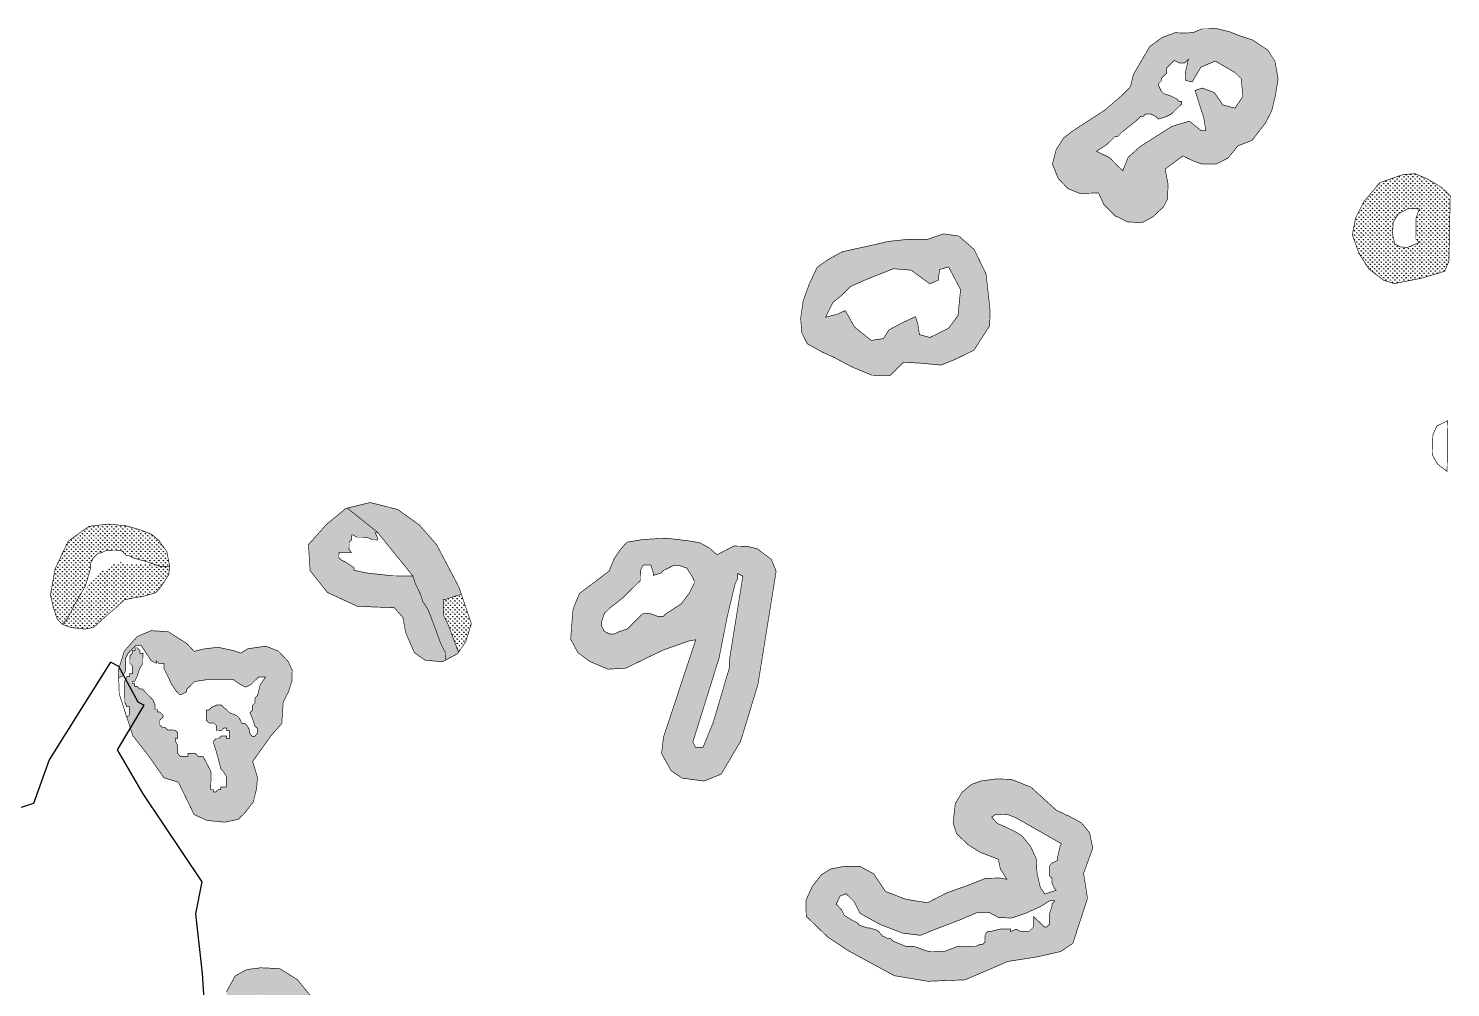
# Model space of a CAD drawing. Header units: metres. Extents: x 319750 to 415268, y 1725605 to 1842937.
# Drawn here: x 324360 to 326601, y 1831812 to 1833324 of the extents above; entities that cross this region are included whole.
import ezdxf

# ---------------------------------------------------------------- set-up
doc = ezdxf.new("R2010")
doc.units = ezdxf.units.M
doc.header["$MEASUREMENT"] = 0
doc.layers.add('DISTRICT BOUNDRY', color=86, linetype='Continuous')
doc.layers.add('MANGROOVES BUFFER ZONE', color=120, linetype='Continuous')

msp = doc.modelspace()

# ---------------------------------------------------------------- hatches: boundary and pattern name
at = {"layer": 'MANGROOVES BUFFER ZONE'}
h = msp.add_hatch(dxfattribs=at)
h.set_pattern_fill('GRASS', color=256, scale=5)
h.paths.add_polyline_path([(326266.2, 1833138.8), (326288.5, 1833147.5), (326309.8, 1833175.3), (326319.2, 1833193.6), (326324.7, 1833216.1), (326329.4, 1833244.2), (326324.3, 1833272.4), (326312.6, 1833290), (326289, 1833305.6), (326267, 1833312.8), (326252.8, 1833318.5), (326234, 1833323.2), (326209.4, 1833323.1), (326195.3, 1833317.1), (326182.2, 1833316.5), (326166.8, 1833317), (326146.4, 1833309.4), (326127, 1833295.1), (326101.5, 1833251.5), (326096.5, 1833231.7), (326083.6, 1833218.5), (326056.3, 1833195.1), (326005.4, 1833162), (325991.6, 1833151.3), (325979.6, 1833132.9), (325973.7, 1833110.1), (325982.8, 1833087.4), (325998, 1833071.3), (326016.7, 1833063.8), (326046.4, 1833064.4), (326054.5, 1833046.6), (326072.2, 1833028.6), (326092.3, 1833018.7), (326115.7, 1833017.9), (326132.4, 1833027.2), (326148.8, 1833042.5), (326155.1, 1833055.2), (326155.9, 1833078.3), (326151.4, 1833102.1), (326179.2, 1833122.9), (326194.5, 1833115.4), (326209.6, 1833109.9), (326232.1, 1833110.1), (326250.3, 1833119.4)])
h.paths.add_polyline_path([(326111.8, 1833137.5), (326093, 1833120.5), (326084.5, 1833099.5), (326076.6, 1833106.9), (326064.1, 1833119.9), (326043.2, 1833130.2), (326059.8, 1833141.1), (326063.9, 1833145.1), (326068, 1833149.1), (326072, 1833153.1), (326076.1, 1833153.1), (326084.2, 1833161.1), (326104.5, 1833177.1), (326112.6, 1833185), (326116.6, 1833185), (326120.7, 1833189), (326128.8, 1833188.9), (326136.8, 1833184.8), (326140.8, 1833180.8), (326152.9, 1833184.7), (326161, 1833188.7), (326165.1, 1833192.7), (326169.1, 1833196.7), (326173.2, 1833200.7), (326177.3, 1833204.7), (326177.3, 1833208.7), (326173.3, 1833208.7), (326169.3, 1833212.8), (326161.2, 1833216.9), (326149.2, 1833221), (326145.2, 1833225.1), (326141.2, 1833233.2), (326141.3, 1833237.2), (326145.3, 1833241.2), (326145.4, 1833245.3), (326149.4, 1833249.3), (326153.5, 1833253.2), (326153.6, 1833261.3), (326161.7, 1833269.3), (326165.7, 1833273.3), (326173.8, 1833269.2), (326181.8, 1833269.1), (326185.9, 1833273.1), (326187.9, 1833275.1), (326183.2, 1833254.2), (326183.8, 1833241.7), (326194, 1833239.5), (326207.6, 1833262.7), (326230.3, 1833272.3), (326261.5, 1833254.2), (326271.1, 1833244.6), (326273.9, 1833216.8), (326261.5, 1833198.1), (326242.2, 1833203.2), (326229.1, 1833222.5), (326209.9, 1833229.8), (326198.5, 1833225.9), (326205.3, 1833204.3), (326212.1, 1833183.4), (326215.5, 1833162.4), (326207.6, 1833163), (326189.4, 1833177.7), (326161.7, 1833169.2)], flags=16)
h = msp.add_hatch(dxfattribs=at)
h.set_pattern_fill('GRASS', color=256, scale=5)
h.paths.add_polyline_path([(326600.6, 1833060.2), (326586.8, 1833073.3), (326564.9, 1833086.4), (326545.2, 1833094.8), (326526.1, 1833093.4), (326490.1, 1833080.8), (326464.5, 1833050.9), (326451.3, 1833024.2), (326446.3, 1832998.4), (326457.1, 1832968.6), (326472.7, 1832944.5), (326496, 1832926.6), (326512.7, 1832921.7), (326555, 1832930), (326591.9, 1832941.1), (326598.5, 1832956.9)])
h.paths.add_polyline_path([(326521.9, 1832979.4), (326513, 1832984.3), (326509.8, 1832999.2), (326510.5, 1833017.6), (326519, 1833031.7), (326535, 1833040.2), (326552.2, 1833039.2), (326550.8, 1833036.3), (326546.6, 1833024.2), (326546.4, 1832991.9), (326551.9, 1832986.3), (326533.2, 1832978.6)], flags=16)
h = msp.add_hatch(dxfattribs=at)
h.set_pattern_fill('GRASS', color=256, scale=5)
h.paths.add_polyline_path([(325850.2, 1832975.6), (325826.1, 1832996.6), (325802.3, 1833000), (325777, 1832991.5), (325744.3, 1832991.2), (325714.5, 1832988), (325695.6, 1832983.5), (325666.9, 1832977.2), (325642.7, 1832971.9), (325619.6, 1832959.2), (325603, 1832947.4), (325590.5, 1832921.1), (325580.9, 1832894.5), (325576.9, 1832866.7), (325578.8, 1832843.8), (325587.4, 1832826.8), (325611.6, 1832813.4), (325628.3, 1832805.9), (325658, 1832790.2), (325689, 1832777.3), (325718.3, 1832777.1), (325738.8, 1832797.5), (325764.6, 1832796.4), (325798.3, 1832793.2), (325822.1, 1832802.9), (325850.1, 1832816.7), (325874.7, 1832855.2), (325875.5, 1832876.9), (325873.6, 1832897.1), (325869, 1832937)])
h.paths.add_polyline_path([(325828.9, 1832912.1), (325824.9, 1832871.3), (325810.1, 1832851.4), (325780.6, 1832836.7), (325764.1, 1832841.2), (325761.3, 1832859.4), (325757.9, 1832869.6), (325736.3, 1832859.4), (325715.9, 1832848.6), (325707.4, 1832834.9), (325688, 1832832.1), (325661.9, 1832853.1), (325647.2, 1832879.2), (325635.2, 1832873.5), (325616.2, 1832868.7), (325627.9, 1832892.3), (325640.9, 1832902.5), (325655.7, 1832917.2), (325682.9, 1832929.2), (325723.3, 1832945.1), (325751.1, 1832942.8), (325780.6, 1832921.2), (325793.7, 1832926.9), (325795.9, 1832943.9), (325810.1, 1832947.9)], flags=16)
h = msp.add_hatch(dxfattribs=at)
h.set_pattern_fill('GRASS', color=256, scale=5)
h.paths.add_polyline_path([(325003.3, 1832510), (324976, 1832541.2), (324941.9, 1832565.6), (324898.5, 1832576.6), (324862.4, 1832567.8), (324909.9, 1832529.8), (324965.8, 1832460.8), (324969.7, 1832448.7), (324977.6, 1832432.5), (324981.5, 1832420.4), (324989.5, 1832408.2), (324997.4, 1832388), (325009.2, 1832355.6), (325017.2, 1832339.4), (325017.1, 1832331.4), (325018.4, 1832328.8), (325036.3, 1832338.4), (325037.7, 1832340.6), (325021.6, 1832383.8), (325013.6, 1832399.9), (325013.7, 1832408), (325013.7, 1832412), (325013.8, 1832420.1), (325013.8, 1832424.1), (325017.9, 1832424.1), (325042.2, 1832432), (325038.6, 1832442.8)])
h = msp.add_hatch(dxfattribs=at)
h.set_pattern_fill('GRASS', color=256, scale=5)
h.paths.add_polyline_path([(324981.5, 1832420.4), (324977.6, 1832432.5), (324969.7, 1832448.7), (324965.8, 1832460.8), (324933.5, 1832461.1), (324893.2, 1832465.5), (324873.1, 1832469.7), (324873.2, 1832473.7), (324861.1, 1832481.8), (324853.1, 1832485.9), (324849.1, 1832490), (324849.1, 1832494), (324849.2, 1832498.1), (324853.2, 1832498), (324861.3, 1832498), (324865.3, 1832497.9), (324869.3, 1832497.9), (324865.3, 1832502), (324865.4, 1832510), (324865.4, 1832514.1), (324869.5, 1832518.1), (324869.5, 1832522.1), (324869.6, 1832526.1), (324877.6, 1832522), (324881.6, 1832522), (324885.6, 1832522), (324893.7, 1832521.9), (324901.7, 1832517.8), (324905.8, 1832517.8), (324909.8, 1832517.7), (324909.8, 1832521.8), (324905.9, 1832529.9), (324909.9, 1832529.8), (324862.4, 1832567.8), (324860.2, 1832567.3), (324830.5, 1832542.9), (324801.2, 1832510.3), (324803.8, 1832469.3), (324831.1, 1832434.8), (324878.3, 1832413.1), (324936.7, 1832410.7), (324950.2, 1832395.2), (324954.3, 1832372), (324968.1, 1832340), (324984.9, 1832328.2), (325012.5, 1832325.6), (325018.4, 1832328.8), (325017.1, 1832331.4), (325017.2, 1832339.4), (325009.2, 1832355.6), (324997.4, 1832388), (324989.5, 1832408.2)])
h = msp.add_hatch(dxfattribs=at)
h.set_pattern_fill('GRASS', color=256, scale=5)
h.paths.add_polyline_path([(324457.9, 1832473.1), (324458, 1832481.2), (324462.1, 1832489.2), (324466.2, 1832493.2), (324470.2, 1832497.2), (324474.3, 1832497.2), (324482.4, 1832501.1), (324506.5, 1832500.9), (324510.5, 1832496.9), (324514.5, 1832492.8), (324518.6, 1832492.8), (324526.6, 1832488.7), (324542.7, 1832484.5), (324566.8, 1832476.2), (324582.4, 1832476.1), (324582.4, 1832476.8), (324578, 1832499.2), (324565, 1832517.3), (324554.1, 1832526.5), (324535.8, 1832533.7), (324513.7, 1832539.9), (324485.4, 1832542.6), (324454.9, 1832538.9), (324422.5, 1832515.5), (324401.8, 1832471.6), (324394.7, 1832430.6), (324399.4, 1832410.9), (324405, 1832393.6), (324412.9, 1832384.8), (324421, 1832392.8), (324433.3, 1832416.9), (324449.6, 1832445)])
h = msp.add_hatch(dxfattribs=at)
h.set_pattern_fill('GRASS', color=256, scale=5)
h.paths.add_polyline_path([(325538.3, 1832468.5), (325530.7, 1832487), (325508.5, 1832503.7), (325492.5, 1832507.7), (325471.2, 1832507.9), (325453.1, 1832498.3), (325444.8, 1832494.5), (325433.2, 1832504.8), (325417.8, 1832513.2), (325399.8, 1832516.3), (325364.9, 1832520.4), (325328.4, 1832518.3), (325303.1, 1832514.1), (325292.4, 1832502.1), (325283, 1832488.1), (325275.1, 1832468.7), (325228.2, 1832433.2), (325218.2, 1832408.5), (325216.6, 1832389.6), (325214.5, 1832361), (325225.9, 1832340), (325244.3, 1832326.2), (325273.3, 1832313.9), (325301.5, 1832315.6), (325333.7, 1832331.3), (325360.5, 1832344.2), (325400.9, 1832358.4), (325411.6, 1832360.3), (325360.8, 1832207.1), (325357.7, 1832180.9), (325373, 1832153.6), (325389.9, 1832142.3), (325424.8, 1832137.6), (325451.6, 1832148.5), (325482.2, 1832200.2), (325509.6, 1832289.8)])
h.paths.add_polyline_path([(325461.1, 1832396.2), (325473.6, 1832448.5), (325477.7, 1832456.6), (325477.7, 1832464.6), (325485.8, 1832460.5), (325464.5, 1832327.6), (325464.4, 1832315.6), (325439.5, 1832231.1), (325423.1, 1832190.9), (325411, 1832191), (325407, 1832199.1), (325448.4, 1832331.8)], flags=16)
h.paths.add_polyline_path([(325388.7, 1832417), (325364.3, 1832401.1), (325360.3, 1832397.1), (325352.2, 1832397.1), (325340.2, 1832401.3), (325328.1, 1832401.4), (325324, 1832397.4), (325315.9, 1832389.4), (325311.8, 1832385.4), (325303.7, 1832377.4), (325291.6, 1832373.4), (325283.5, 1832369.5), (325275.4, 1832369.5), (325267.4, 1832373.6), (325263.4, 1832381.7), (325263.5, 1832389.8), (325267.6, 1832401.9), (325275.7, 1832409.9), (325296, 1832425.8), (325300.1, 1832429.8), (325308.2, 1832437.8), (325316.3, 1832445.8), (325324.5, 1832453.8), (325324.5, 1832457.8), (325324.6, 1832469.9), (325328.7, 1832478), (325340.8, 1832477.9), (325344.7, 1832465.7), (325344.7, 1832461.7), (325356.8, 1832465.6), (325360.9, 1832469.6), (325369, 1832473.6), (325377.1, 1832477.6), (325385.1, 1832477.5), (325397.2, 1832473.4), (325405.2, 1832461.2), (325409.1, 1832453.1), (325409.1, 1832449.1), (325400.9, 1832433)], flags=16)
h = msp.add_hatch(dxfattribs=at)
h.set_pattern_fill('GRASS', color=256, scale=5)
h.paths.add_polyline_path([(324496.5, 1832409.8), (324511.1, 1832423.3), (324523.1, 1832425.9), (324541.9, 1832429.1), (324560.6, 1832434.4), (324568.2, 1832443.1), (324581.1, 1832463), (324582.4, 1832476.1), (324566.8, 1832476.2), (324554.7, 1832480.4), (324530.6, 1832480.6), (324526.5, 1832480.6), (324522.5, 1832480.6), (324514.4, 1832480.7), (324510.4, 1832480.7), (324506.4, 1832484.8), (324502.4, 1832484.8), (324498.3, 1832480.8), (324494.3, 1832480.9), (324490.2, 1832476.9), (324486.2, 1832472.9), (324478.1, 1832468.9), (324474, 1832468.9), (324465.9, 1832461), (324461.8, 1832457), (324457.7, 1832448.9), (324453.7, 1832444.9), (324445.5, 1832428.9), (324439.4, 1832427.3), (324433.3, 1832416.9), (324421, 1832392.8), (324412.9, 1832384.8), (324426.2, 1832379.8), (324449.3, 1832377.1), (324462.7, 1832379.8), (324483.1, 1832398.5)])
h = msp.add_hatch(dxfattribs=at)
h.set_pattern_fill('GRASS', color=256, scale=5)
h.paths.add_polyline_path([(325042.2, 1832432), (325017.9, 1832424.1), (325013.8, 1832424.1), (325013.8, 1832420.1), (325013.7, 1832412), (325013.7, 1832408), (325013.6, 1832399.9), (325021.6, 1832383.8), (325037.7, 1832340.6), (325049, 1832357.2), (325057.9, 1832385.6)])
h = msp.add_hatch(dxfattribs=at)
h.set_pattern_fill('GRASS', color=256, scale=5)
h.paths.add_polyline_path([(324682.1, 1832343.5), (324658.9, 1832348.4), (324638.8, 1832346.3), (324621.1, 1832342.1), (324609.6, 1832354.4), (324580, 1832373.1), (324553.3, 1832374.6), (324531.3, 1832365.4), (324510.8, 1832342.1), (324501.7, 1832312.6), (324502.1, 1832300.4), (324508.9, 1832303.4), (324513, 1832311.4), (324513.1, 1832319.4), (324513.1, 1832323.5), (324513.2, 1832331.5), (324517.3, 1832339.6), (324521.4, 1832343.6), (324525.4, 1832347.6), (324529.5, 1832351.6), (324537.5, 1832351.5), (324545.5, 1832339.3), (324553.5, 1832327.2), (324561.5, 1832323.1), (324561.5, 1832327.1), (324565.5, 1832323), (324573.6, 1832323), (324573.5, 1832314.9), (324577.5, 1832306.8), (324581.5, 1832298.7), (324585.4, 1832290.6), (324593.4, 1832278.5), (324597.4, 1832274.4), (324601.4, 1832274.4), (324609.5, 1832278.3), (324609.5, 1832282.4), (324617.7, 1832290.4), (324621.7, 1832294.4), (324645.9, 1832298.2), (324654, 1832298.1), (324666.1, 1832298), (324682.2, 1832297.9), (324694.2, 1832289.7), (324702.3, 1832285.6), (324710.4, 1832289.6), (324722.6, 1832301.6), (324733.6, 1832301.5), (324737, 1832304.9), (324745.7, 1832304.8), (324745.7, 1832308.8), (324749.7, 1832308.7), (324757.6, 1832308.7), (324761.5, 1832304.7), (324769.3, 1832300.7), (324775.2, 1832297.9), (324775.6, 1832312.3), (324769.2, 1832326.1), (324753.6, 1832342.6), (324733.9, 1832350.2), (324705.6, 1832346.1), (324694.9, 1832339.3)])
h = msp.add_hatch(dxfattribs=at)
h.set_pattern_fill('GRASS', color=256, scale=5)
h.paths.add_polyline_path([(324741.9, 1832208.7), (324759.2, 1832228.3), (324761.4, 1832261.6), (324770.3, 1832279.7), (324775.2, 1832296), (324775.2, 1832297.9), (324769.3, 1832300.7), (324761.5, 1832304.7), (324757.6, 1832308.7), (324749.7, 1832308.7), (324745.7, 1832308.8), (324745.7, 1832304.8), (324737, 1832304.9), (324733.1, 1832301), (324725.1, 1832289.2), (324721, 1832272.7), (324717, 1832268.8), (324717, 1832264.9), (324717, 1832260.9), (324713, 1832257), (324713, 1832253.1), (324712.9, 1832249.1), (324709, 1832245.2), (324712.8, 1832236.5), (324716.7, 1832224.7), (324720.6, 1832220.7), (324720.6, 1832216.8), (324720.5, 1832212.8), (324716.5, 1832208.1), (324712.6, 1832208.2), (324708.7, 1832212.9), (324708.7, 1832216.9), (324704.9, 1832224.8), (324700.2, 1832228.8), (324696.2, 1832228.8), (324692.3, 1832236.7), (324688.4, 1832240.7), (324676.7, 1832245.5), (324672.8, 1832249.5), (324668.1, 1832253.5), (324664.1, 1832257.4), (324660.2, 1832257.5), (324656.3, 1832257.5), (324648.4, 1832253.6), (324644.4, 1832249.7), (324640.4, 1832249.7), (324640.4, 1832245.8), (324640.4, 1832241.1), (324640.3, 1832237.1), (324640.3, 1832233.2), (324644.2, 1832229.2), (324648.2, 1832229.2), (324652.1, 1832229.2), (324656, 1832225.2), (324655.9, 1832217.3), (324659.9, 1832217.3), (324663.8, 1832217.2), (324667.8, 1832221.1), (324672.5, 1832221.1), (324672.5, 1832217.2), (324676.4, 1832217.1), (324676.4, 1832213.2), (324676.4, 1832208.5), (324676.3, 1832204.5), (324672.4, 1832204.6), (324672.4, 1832208.5), (324667.7, 1832208.5), (324663.7, 1832208.6), (324659.8, 1832204.7), (324655.8, 1832204.7), (324651.9, 1832200.8), (324651.8, 1832196.8), (324655.7, 1832185), (324663.3, 1832156.6), (324667.2, 1832152.6), (324671.9, 1832144.7), (324671.8, 1832139.9), (324671.8, 1832132.1), (324671.7, 1832128.1), (324667, 1832128.2), (324663.1, 1832128.2), (324663, 1832124.3), (324659.1, 1832124.3), (324655.1, 1832120.4), (324651.2, 1832120.4), (324651.2, 1832124.3), (324647.3, 1832124.4), (324647.3, 1832128.3), (324647.3, 1832132.3), (324647.4, 1832136.2), (324647.4, 1832140.1), (324647.5, 1832144.9), (324647.5, 1832148.8), (324647.5, 1832152.8), (324635.1, 1832176.5), (324631.2, 1832176.5), (324627.2, 1832176.6), (324623.3, 1832181.3), (324619.4, 1832181.4), (324615.4, 1832181.4), (324611.5, 1832181.4), (324611.5, 1832176.7), (324607.5, 1832176.7), (324603.6, 1832176.8), (324598.9, 1832176.8), (324595, 1832181.6), (324595, 1832185.5), (324595, 1832189.4), (324595.1, 1832193.4), (324591.2, 1832201.3), (324591.2, 1832205.2), (324595.2, 1832205.2), (324595.2, 1832209.1), (324595.2, 1832213.9), (324591.3, 1832217.8), (324587.4, 1832217.9), (324579.5, 1832217.9), (324575.6, 1832221.9), (324571.7, 1832221.9), (324567, 1832225.9), (324567, 1832229.9), (324567, 1832233.8), (324571.8, 1832237.7), (324571.8, 1832241.6), (324567.1, 1832246.4), (324563.2, 1832246.4), (324563.2, 1832250.4), (324559.3, 1832250.4), (324559.3, 1832258.3), (324555.5, 1832266.2), (324547.7, 1832274.2), (324543.7, 1832278.1), (324539.8, 1832282.9), (324535.1, 1832282.9), (324531.2, 1832286.9), (324527.3, 1832286.9), (324527.3, 1832290.9), (324523.4, 1832290.9), (324523.4, 1832294.8), (324527.3, 1832294.8), (324531.3, 1832302.7), (324535.4, 1832315.2), (324540.2, 1832323.1), (324540.2, 1832331), (324540.3, 1832334.9), (324540.3, 1832338.8), (324535.6, 1832338.9), (324535.6, 1832342.8), (324531.7, 1832347.6), (324527.8, 1832347.6), (324527.7, 1832342.9), (324523.8, 1832342.9), (324523.8, 1832339), (324519.8, 1832335.1), (324519.7, 1832327.2), (324519.7, 1832323.2), (324523.6, 1832319.3), (324523.5, 1832310.6), (324523.5, 1832306.7), (324519.6, 1832306.7), (324519.5, 1832302.8), (324515.6, 1832302.8), (324511.6, 1832294.9), (324511.5, 1832291), (324511.4, 1832278.4), (324511.4, 1832274.5), (324511.4, 1832270.5), (324511.3, 1832266.6), (324511.3, 1832262.6), (324515.2, 1832254.7), (324519.1, 1832254.7), (324519.1, 1832250.8), (324519.1, 1832246.8), (324519, 1832242.1), (324515, 1832238.1), (324524.4, 1832209.2), (324549, 1832177.8), (324573.5, 1832142.8), (324596.3, 1832135.8), (324621, 1832084.8), (324641.6, 1832075.5), (324669.2, 1832072.8), (324690.5, 1832077.3), (324699.7, 1832086), (324714.3, 1832104.7), (324719.5, 1832125.6), (324720.9, 1832143.2), (324713.3, 1832168.5), (324724.4, 1832184.1)])
h = msp.add_hatch(dxfattribs=at)
h.set_pattern_fill('GRASS', color=256, scale=5)
h.paths.add_polyline_path([(326037.3, 1832032), (326032.2, 1832056.2), (326019.7, 1832071.5), (326005.8, 1832079.4), (325979.9, 1832091.7), (325939.8, 1832128.1), (325908.6, 1832140.4), (325884.8, 1832140.9), (325860.6, 1832137.7), (325845.9, 1832132.2), (325831.6, 1832120.3), (325820.6, 1832102.4), (325817.2, 1832071.3), (325822.7, 1832054.6), (325841.1, 1832037.1), (325859.6, 1832025.5), (325888.4, 1832014.4), (325891.6, 1831999.2), (325901.8, 1831982.9), (325891.4, 1831984.8), (325868.8, 1831984.4), (325841.7, 1831973.8), (325806.9, 1831961.3), (325776.7, 1831945.8), (325742.9, 1831951.3), (325710.5, 1831963.7), (325692.1, 1831991.4), (325669.9, 1832003.4), (325646, 1832003.3), (325624, 1831999.1), (325609.3, 1831989.6), (325595.5, 1831972.1), (325585.1, 1831949.6), (325585.7, 1831924.6), (325618.8, 1831892.5), (325652.1, 1831870.2), (325724.6, 1831830.9), (325777.3, 1831822.1), (325836.2, 1831824.4), (325903.2, 1831853.3), (325950, 1831860.6), (325986.7, 1831869), (326005.9, 1831881.9), (326029, 1831952.8), (326022.8, 1831992.1)])
h.paths.add_polyline_path([(325939.1, 1832035), (325925.8, 1832051.1), (325917, 1832056.7), (325898, 1832066.2), (325886.8, 1832070.8), (325878, 1832080.9), (325884.3, 1832085.2), (325903.3, 1832084.8), (325916.6, 1832079.5), (325988.2, 1832038.7), (325986.3, 1832036.8), (325981.4, 1832016.3), (325981.3, 1832012.4), (325973.4, 1832008.5), (325969.4, 1832004.6), (325969.4, 1832000.7), (325969.4, 1831995.9), (325969.3, 1831992), (325969.3, 1831988.1), (325973.2, 1831984.1), (325973.2, 1831980.2), (325973.1, 1831976.2), (325977, 1831968.3), (325979.4, 1831965.4), (325961.6, 1831959.7), (325954.6, 1831969.9), (325949.3, 1831993.2), (325948.3, 1832015)], flags=16)
h.paths.add_polyline_path([(325954.6, 1831939.7), (325969, 1831948.8), (325976.9, 1831949.5), (325976.8, 1831947.8), (325972.9, 1831943.9), (325972.8, 1831940), (325968.8, 1831927.4), (325968.8, 1831923.5), (325968.7, 1831919.5), (325968.7, 1831915.6), (325968.7, 1831911.6), (325964.7, 1831907.7), (325960.7, 1831907.8), (325956.8, 1831911.7), (325952.9, 1831915.7), (325948.2, 1831919.7), (325944.3, 1831923.7), (325944.3, 1831919.7), (325944.3, 1831915.8), (325944.2, 1831911.8), (325944.2, 1831907.9), (325940.2, 1831904), (325936.3, 1831900.1), (325932.3, 1831900.1), (325924.4, 1831900.2), (325916.6, 1831904.2), (325907.9, 1831900.3), (325907.9, 1831904.3), (325892.2, 1831904.4), (325875.6, 1831900.6), (325871.6, 1831900.6), (325867.7, 1831895.9), (325867.6, 1831892), (325867.6, 1831888), (325867.6, 1831884.1), (325863.6, 1831880.2), (325859.6, 1831880.2), (325851.7, 1831876.4), (325839.1, 1831876.5), (325835.2, 1831876.5), (325831.2, 1831876.5), (325823.4, 1831876.6), (325802.8, 1831868.9), (325787, 1831869), (325778.4, 1831869.1), (325754.8, 1831877.2), (325746.1, 1831877.2), (325742.2, 1831877.3), (325722.6, 1831885.3), (325718.7, 1831889.3), (325714.7, 1831889.3), (325706.1, 1831893.3), (325698.3, 1831902.1), (325686.5, 1831906.1), (325682.5, 1831906.1), (325670, 1831910.2), (325666.1, 1831914.2), (325658.2, 1831918.2), (325645.7, 1831926.1), (325641.8, 1831934.1), (325632.9, 1831943.7), (325639.2, 1831956.4), (325648.5, 1831960.2), (325661.4, 1831947.4), (325670.5, 1831929.2), (325702.1, 1831911.6), (325737.5, 1831898), (325765.6, 1831894.5), (325788.7, 1831903.9), (325827.3, 1831918.6), (325856.4, 1831930.9), (325874.3, 1831930.6), (325888.7, 1831922.5), (325909.4, 1831921.8), (325931.5, 1831929.2)], flags=16)
h = msp.add_hatch(dxfattribs=at)
h.set_pattern_fill('GRASS', color=256, scale=5)
h.paths.add_polyline_path([(324922.2, 1831701.1), (324915, 1831732.6), (324911.8, 1831759.1), (324907.5, 1831772.8), (324896.4, 1831787.8), (324880.5, 1831797.1), (324860.7, 1831797.6), (324841, 1831794.4), (324827.3, 1831782.6), (324813.9, 1831770.5), (324811.3, 1831790.9), (324783.7, 1831824.8), (324755.9, 1831842.1), (324726, 1831843.4), (324703.9, 1831840.5), (324685.7, 1831830.5), (324671.9, 1831805.4), (324673.7, 1831778.6), (324696.2, 1831735.4), (324701.4, 1831705.1), (324710.4, 1831690.4), (324715.1, 1831680.8), (324706.8, 1831624.9), (324710.2, 1831575.9), (324723.1, 1831535.4), (324738.2, 1831506.7), (324757.1, 1831490.5), (324773.4, 1831482.9), (324787.7, 1831477.8), (324791.5, 1831412.1), (324795.7, 1831379.8), (324802, 1831360), (324815.8, 1831343.2), (324847.4, 1831333.8), (324866.8, 1831334.7), (324888.7, 1831348.1), (324897.7, 1831368.7), (324913.9, 1831394.8), (324916.6, 1831466.9), (324932.1, 1831499.7), (324932.4, 1831572), (324912.4, 1831624.6), (324923.1, 1831642.6), (324931.1, 1831658.8), (324929.5, 1831680.9)])
h.paths.add_polyline_path([(324757.7, 1831684.4), (324761.8, 1831684.4), (324761.8, 1831688.4), (324765.9, 1831692.4), (324769.9, 1831696.4), (324770, 1831700.4), (324766, 1831704.5), (324758, 1831712.6), (324749.9, 1831716.7), (324745.9, 1831720.8), (324742, 1831728.9), (324742, 1831737), (324746.2, 1831749), (324746.2, 1831757.1), (324742.2, 1831761.2), (324738.3, 1831765.2), (324734.3, 1831769.3), (324726.2, 1831773.4), (324726.3, 1831777.4), (324722.3, 1831781.5), (324718.3, 1831785.5), (324718.4, 1831797.6), (324722.4, 1831797.6), (324722.4, 1831801.6), (324726.4, 1831797.6), (324726.4, 1831793.5), (324730.4, 1831793.5), (324730.4, 1831789.5), (324734.4, 1831785.4), (324738.4, 1831785.4), (324738.5, 1831793.4), (324742.5, 1831793.4), (324742.6, 1831797.4), (324746.6, 1831797.4), (324746.4, 1831781.3), (324750.5, 1831781.2), (324754.5, 1831777.2), (324762.5, 1831777.1), (324762.5, 1831773.1), (324766.5, 1831773), (324766.4, 1831760.9), (324762.4, 1831761), (324762.4, 1831757), (324766.4, 1831752.9), (324770.4, 1831748.8), (324770.3, 1831744.8), (324774.3, 1831736.7), (324774.3, 1831732.7), (324778.2, 1831720.5), (324786.1, 1831704.3), (324794.1, 1831696.2), (324793.9, 1831668), (324797.9, 1831663.9), (324797.6, 1831635.7), (324801.5, 1831615.5), (324805.4, 1831603.4), (324809.4, 1831595.3), (324809.4, 1831591.3), (324813.4, 1831595.3), (324813.5, 1831603.3), (324817.5, 1831603.3), (324817.5, 1831599.3), (324825.6, 1831599.2), (324825.7, 1831611.3), (324829.7, 1831615.3), (324833.7, 1831615.2), (324833.8, 1831619.3), (324841.8, 1831619.2), (324841.9, 1831627.3), (324833.9, 1831627.3), (324833.9, 1831635.4), (324838, 1831639.4), (324838, 1831647.5), (324834.1, 1831655.6), (324826.2, 1831671.8), (324826.3, 1831683.8), (324830.3, 1831687.8), (324834.4, 1831691.8), (324842.4, 1831691.8), (324846.5, 1831695.8), (324846.6, 1831707.9), (324842.6, 1831711.9), (324842.7, 1831720), (324846.8, 1831728), (324846.8, 1831732.1), (324850.9, 1831740.1), (324851, 1831748.1), (324855, 1831748.1), (324859.1, 1831752.1), (324867.1, 1831752), (324871.1, 1831748), (324871, 1831735.9), (324866.8, 1831707.7), (324866.6, 1831687.5), (324874.6, 1831683.4), (324874.6, 1831679.4), (324878.6, 1831675.3), (324878.5, 1831667.3), (324874.5, 1831663.3), (324874.4, 1831659.3), (324870.3, 1831651.2), (324866.3, 1831651.3), (324865.9, 1831602.9), (324869.9, 1831598.8), (324881.9, 1831590.7), (324885.9, 1831590.6), (324885.8, 1831578.5), (324881.8, 1831570.5), (324881.7, 1831566.5), (324885.6, 1831550.3), (324885.4, 1831526.1), (324881.2, 1831510), (324881.1, 1831493.9), (324877.1, 1831493.9), (324873, 1831489.9), (324869, 1831490), (324864.9, 1831486), (324864.8, 1831469.8), (324860.7, 1831465.8), (324860.6, 1831449.7), (324865.4, 1831432.2), (324835.5, 1831376.5), (324832.9, 1831512.4), (324836.9, 1831514.4), (324841.1, 1831526.5), (324841.2, 1831538.6), (324837.2, 1831546.7), (324837.3, 1831554.7), (324833.3, 1831558.8), (324825.2, 1831558.9), (324821.2, 1831554.9), (324813.1, 1831554.9), (324796.8, 1831530.9), (324792.7, 1831530.9), (324792.7, 1831526.9), (324784.7, 1831531), (324780.7, 1831535), (324780.7, 1831539.1), (324776.7, 1831543.1), (324776.7, 1831547.2), (324768.9, 1831575.5), (324764.9, 1831579.5), (324765, 1831583.6), (324756.9, 1831587.7), (324757, 1831595.7), (324781.1, 1831591.5), (324781.3, 1831611.6), (324753.1, 1831611.9), (324753.4, 1831648.2), (324757.6, 1831664.3)], flags=16)

# ---------------------------------------------------------------- linework, layer by layer
at = {"layer": 'DISTRICT BOUNDRY'}
msp.add_polyline3d([(324646.3, 1831644.6, 0), (324634.1, 1831834.3, 0), (324623.9, 1831928.6, 0), (324633.5, 1831979, 0), (324540.7, 1832117.4, 0), (324500.1, 1832186.6, 0), (324542.3, 1832257.1, 0), (324537.7, 1832259.6, 0), (324533.1, 1832262.2, 0), (324502.3, 1832318.3, 0), (324489.3, 1832325.1, 0), (324444.7, 1832254.3, 0), (324392.4, 1832171.3, 0), (324367.7, 1832102.3, 0), (324328.6, 1832089.6, 0)], dxfattribs=at)
at = {"layer": 'MANGROOVES BUFFER ZONE', "const_width": 1, "flags": 128}
for points in [[(326005.4, 1833162), (326056.3, 1833195.1), (326083.6, 1833218.5), (326096.5, 1833231.7), (326101.5, 1833251.5), (326127, 1833295.1), (326146.4, 1833309.4), (326166.8, 1833317), (326182.2, 1833316.5), (326195.3, 1833317.1), (326209.4, 1833323.1), (326234, 1833323.2), (326252.8, 1833318.5), (326267, 1833312.8), (326289, 1833305.6), (326312.6, 1833290), (326324.3, 1833272.4), (326329.4, 1833244.2), (326324.7, 1833216.1), (326319.2, 1833193.6), (326309.8, 1833175.3), (326288.5, 1833147.5), (326266.2, 1833138.8), (326250.3, 1833119.4), (326232.1, 1833110.1), (326209.6, 1833109.9), (326194.5, 1833115.4), (326179.2, 1833122.9), (326151.4, 1833102.1), (326155.9, 1833078.3), (326155.1, 1833055.2), (326148.8, 1833042.5), (326132.4, 1833027.2), (326115.7, 1833017.9), (326092.3, 1833018.7), (326072.2, 1833028.6), (326054.5, 1833046.6), (326046.4, 1833064.4), (326016.7, 1833063.8), (325998, 1833071.3), (325982.8, 1833087.4), (325973.7, 1833110.1), (325979.6, 1833132.9), (325991.6, 1833151.3)], [(326526.1, 1833093.4), (326490.1, 1833080.8), (326464.5, 1833050.9), (326451.3, 1833024.2), (326446.3, 1832998.4), (326457.1, 1832968.6), (326472.7, 1832944.5), (326496, 1832926.6), (326512.7, 1832921.7), (326555, 1832930), (326591.9, 1832941.1), (326598.5, 1832956.9), (326600.6, 1833060.2), (326586.8, 1833073.3), (326564.9, 1833086.4), (326545.2, 1833094.8)], [(325603, 1832947.4), (325619.6, 1832959.2), (325642.7, 1832971.9), (325666.9, 1832977.2), (325695.6, 1832983.5), (325714.5, 1832988), (325744.3, 1832991.2), (325777, 1832991.5), (325802.3, 1833000), (325826.1, 1832996.6), (325850.2, 1832975.6), (325869, 1832937), (325873.6, 1832897.1), (325875.5, 1832876.9), (325874.7, 1832855.2), (325850.1, 1832816.7), (325822.1, 1832802.9), (325798.3, 1832793.2), (325764.6, 1832796.4), (325738.8, 1832797.5), (325718.3, 1832777.1), (325689, 1832777.3), (325658, 1832790.2), (325628.3, 1832805.9), (325611.6, 1832813.4), (325587.4, 1832826.8), (325578.8, 1832843.8), (325576.9, 1832866.7), (325580.9, 1832894.5), (325590.5, 1832921.1)], [(326596.4, 1832705.5), (326579.5, 1832697.2), (326573.3, 1832683.4), (326572.8, 1832667.1), (326572.6, 1832651.4), (326580.4, 1832637.5), (326595.7, 1832625.5)], [(324936.7, 1832410.7), (324878.3, 1832413.1), (324831.1, 1832434.8), (324803.8, 1832469.3), (324801.2, 1832510.3), (324830.5, 1832542.9), (324860.2, 1832567.3), (324898.5, 1832576.6), (324941.9, 1832565.6), (324976, 1832541.2), (325003.3, 1832510), (325038.6, 1832442.8), (325057.9, 1832385.6), (325049, 1832357.2), (325036.3, 1832338.4), (325012.5, 1832325.6), (324984.9, 1832328.2), (324968.1, 1832340), (324954.3, 1832372), (324950.2, 1832395.2)], [(324405, 1832393.6), (324399.4, 1832410.9), (324394.7, 1832430.6), (324401.8, 1832471.6), (324422.5, 1832515.5), (324454.9, 1832538.9), (324485.4, 1832542.6), (324513.7, 1832539.9), (324535.8, 1832533.7), (324554.1, 1832526.5), (324565, 1832517.3), (324578, 1832499.2), (324582.4, 1832476.8), (324581.1, 1832463), (324568.2, 1832443.1), (324560.6, 1832434.4), (324541.9, 1832429.1), (324523.1, 1832425.9), (324511.1, 1832423.3), (324496.5, 1832409.8), (324483.1, 1832398.5), (324462.7, 1832379.8), (324449.3, 1832377.1), (324426.2, 1832379.8), (324412.9, 1832384.8)], [(325275.1, 1832468.7), (325228.2, 1832433.2), (325218.2, 1832408.5), (325216.6, 1832389.6), (325214.5, 1832361), (325225.9, 1832340), (325244.3, 1832326.2), (325273.3, 1832313.9), (325301.5, 1832315.6), (325333.7, 1832331.3), (325360.5, 1832344.2), (325400.9, 1832358.4), (325411.6, 1832360.3), (325360.8, 1832207.1), (325357.7, 1832180.9), (325373, 1832153.6), (325389.9, 1832142.3), (325424.8, 1832137.6), (325451.6, 1832148.5), (325482.2, 1832200.2), (325509.6, 1832289.8), (325538.3, 1832468.5), (325530.7, 1832487), (325508.5, 1832503.7), (325492.5, 1832507.7), (325471.2, 1832507.9), (325453.1, 1832498.3), (325444.8, 1832494.5), (325433.2, 1832504.8), (325417.8, 1832513.2), (325399.8, 1832516.3), (325364.9, 1832520.4), (325328.4, 1832518.3), (325303.1, 1832514.1), (325292.4, 1832502.1), (325283, 1832488.1)], [(324531.3, 1832365.4), (324553.3, 1832374.6), (324580, 1832373.1), (324609.6, 1832354.4), (324621.1, 1832342.1), (324638.8, 1832346.3), (324658.9, 1832348.4), (324682.1, 1832343.5), (324694.9, 1832339.3), (324705.6, 1832346.1), (324733.9, 1832350.2), (324753.6, 1832342.6), (324769.2, 1832326.1), (324775.6, 1832312.3), (324775.2, 1832296), (324770.3, 1832279.7), (324761.4, 1832261.6), (324759.2, 1832228.3), (324741.9, 1832208.7), (324724.4, 1832184.1), (324713.3, 1832168.5), (324720.9, 1832143.2), (324719.5, 1832125.6), (324714.3, 1832104.7), (324699.7, 1832086), (324690.5, 1832077.3), (324669.2, 1832072.8), (324641.6, 1832075.5), (324621, 1832084.8), (324596.3, 1832135.8), (324573.5, 1832142.8), (324549, 1832177.8), (324524.4, 1832209.2), (324503, 1832274.9), (324501.7, 1832312.6), (324510.8, 1832342.1)], [(325901.8, 1831982.9), (325891.6, 1831999.2), (325888.4, 1832014.4), (325859.6, 1832025.5), (325841.1, 1832037.1), (325822.7, 1832054.6), (325817.2, 1832071.3), (325820.6, 1832102.4), (325831.6, 1832120.3), (325845.9, 1832132.2), (325860.6, 1832137.7), (325884.8, 1832140.9), (325908.6, 1832140.4), (325939.8, 1832128.1), (325979.9, 1832091.7), (326005.8, 1832079.4), (326019.7, 1832071.5), (326032.2, 1832056.2), (326037.3, 1832032), (326022.8, 1831992.1), (326029, 1831952.8), (326005.9, 1831881.9), (325986.7, 1831869), (325950, 1831860.6), (325903.2, 1831853.3), (325836.2, 1831824.4), (325777.3, 1831822.1), (325724.6, 1831830.9), (325652.1, 1831870.2), (325618.8, 1831892.5), (325585.7, 1831924.6), (325585.1, 1831949.6), (325595.5, 1831972.1), (325609.3, 1831989.6), (325624, 1831999.1), (325646, 1832003.3), (325669.9, 1832003.4), (325692.1, 1831991.4), (325710.5, 1831963.7), (325742.9, 1831951.3), (325776.7, 1831945.8), (325806.9, 1831961.3), (325841.7, 1831973.8), (325868.8, 1831984.4), (325891.4, 1831984.8)]]:
    msp.add_lwpolyline(points, close=True, dxfattribs=at)
at = {"layer": 'MANGROOVES BUFFER ZONE', "const_width": 1}
for points in [[(326183.2, 1833254.2), (326187.9, 1833275.1), (326185.9, 1833273.1), (326181.8, 1833269.1), (326173.8, 1833269.2), (326165.7, 1833273.3), (326161.7, 1833269.3), (326153.6, 1833261.3), (326153.5, 1833253.2), (326149.4, 1833249.3), (326145.4, 1833245.3), (326145.3, 1833241.2), (326141.3, 1833237.2), (326141.2, 1833233.2), (326145.2, 1833225.1), (326149.2, 1833221), (326161.2, 1833216.9), (326169.3, 1833212.8), (326173.3, 1833208.7), (326177.3, 1833208.7), (326177.3, 1833204.7), (326173.2, 1833200.7), (326169.1, 1833196.7), (326165.1, 1833192.7), (326161, 1833188.7), (326152.9, 1833184.7), (326140.8, 1833180.8), (326136.8, 1833184.8), (326128.8, 1833188.9), (326120.7, 1833189), (326116.6, 1833185), (326112.6, 1833185), (326104.5, 1833177.1), (326084.2, 1833161.1), (326076.1, 1833153.1), (326072, 1833153.1), (326068, 1833149.1), (326063.9, 1833145.1), (326059.8, 1833141.1), (326043.2, 1833130.2), (326064.1, 1833119.9), (326076.6, 1833106.9), (326084.5, 1833099.5), (326093, 1833120.5), (326111.8, 1833137.5), (326161.7, 1833169.2), (326189.4, 1833177.7), (326207.6, 1833163), (326215.5, 1833162.4), (326212.1, 1833183.4), (326205.3, 1833204.3), (326198.5, 1833225.9), (326209.9, 1833229.8), (326229.1, 1833222.5), (326242.2, 1833203.2), (326261.5, 1833198.1), (326273.9, 1833216.8), (326271.1, 1833244.6), (326261.5, 1833254.2), (326230.3, 1833272.3), (326207.6, 1833262.7), (326194, 1833239.5), (326183.8, 1833241.7)], [(326546.6, 1833024.2), (326550.8, 1833036.3), (326552.2, 1833039.2), (326535, 1833040.2), (326519, 1833031.7), (326510.5, 1833017.6), (326509.8, 1832999.2), (326513, 1832984.3), (326521.9, 1832979.4), (326533.2, 1832978.6), (326551.9, 1832986.3), (326546.4, 1832991.9)], [(325616.2, 1832868.7), (325635.2, 1832873.5), (325647.2, 1832879.2), (325661.9, 1832853.1), (325688, 1832832.1), (325707.4, 1832834.9), (325715.9, 1832848.6), (325736.3, 1832859.4), (325757.9, 1832869.6), (325761.3, 1832859.4), (325764.1, 1832841.2), (325780.6, 1832836.7), (325810.1, 1832851.4), (325824.9, 1832871.3), (325828.9, 1832912.1), (325810.1, 1832947.9), (325795.9, 1832943.9), (325793.7, 1832926.9), (325780.6, 1832921.2), (325751.1, 1832942.8), (325723.3, 1832945.1), (325682.9, 1832929.2), (325655.7, 1832917.2), (325640.9, 1832902.5), (325627.9, 1832892.3)], [(325003.3, 1832510), (324976, 1832541.2), (324941.9, 1832565.6), (324898.5, 1832576.6), (324862.4, 1832567.8), (324909.9, 1832529.8), (324965.8, 1832460.8), (324969.7, 1832448.7), (324977.6, 1832432.5), (324981.5, 1832420.4), (324989.5, 1832408.2), (324997.4, 1832388), (325009.2, 1832355.6), (325017.2, 1832339.4), (325017.1, 1832331.4), (325018.4, 1832328.8), (325036.3, 1832338.4), (325037.7, 1832340.6), (325021.6, 1832383.8), (325013.6, 1832399.9), (325013.7, 1832408), (325013.7, 1832412), (325013.8, 1832420.1), (325013.8, 1832424.1), (325017.9, 1832424.1), (325042.2, 1832432), (325038.6, 1832442.8)], [(324969.7, 1832448.7), (324965.8, 1832460.8), (324933.5, 1832461.1), (324893.2, 1832465.5), (324873.1, 1832469.7), (324873.2, 1832473.7), (324861.1, 1832481.8), (324853.1, 1832485.9), (324849.1, 1832490), (324849.1, 1832494), (324849.2, 1832498.1), (324853.2, 1832498), (324861.3, 1832498), (324865.3, 1832497.9), (324869.3, 1832497.9), (324865.3, 1832502), (324865.4, 1832510), (324865.4, 1832514.1), (324869.5, 1832518.1), (324869.5, 1832522.1), (324869.6, 1832526.1), (324877.6, 1832522), (324881.6, 1832522), (324885.6, 1832522), (324893.7, 1832521.9), (324901.7, 1832517.8), (324905.8, 1832517.8), (324909.8, 1832517.7), (324909.8, 1832521.8), (324905.9, 1832529.9), (324909.9, 1832529.8), (324862.4, 1832567.8), (324860.2, 1832567.3), (324830.5, 1832542.9), (324801.2, 1832510.3), (324803.8, 1832469.3), (324831.1, 1832434.8), (324878.3, 1832413.1), (324936.7, 1832410.7), (324950.2, 1832395.2), (324954.3, 1832372), (324968.1, 1832340), (324984.9, 1832328.2), (325012.5, 1832325.6), (325018.4, 1832328.8), (325017.1, 1832331.4), (325017.2, 1832339.4), (325009.2, 1832355.6), (324997.4, 1832388), (324989.5, 1832408.2), (324981.5, 1832420.4), (324977.6, 1832432.5)], [(324518.6, 1832492.8), (324514.5, 1832492.8), (324510.5, 1832496.9), (324506.5, 1832500.9), (324482.4, 1832501.1), (324474.3, 1832497.2), (324470.2, 1832497.2), (324466.2, 1832493.2), (324462.1, 1832489.2), (324458, 1832481.2), (324457.9, 1832473.1), (324449.6, 1832445), (324433.3, 1832416.9), (324421, 1832392.8), (324412.9, 1832384.8), (324426.2, 1832379.8), (324449.3, 1832377.1), (324462.7, 1832379.8), (324483.1, 1832398.5), (324496.5, 1832409.8), (324511.1, 1832423.3), (324523.1, 1832425.9), (324541.9, 1832429.1), (324560.6, 1832434.4), (324568.2, 1832443.1), (324581.1, 1832463), (324582.4, 1832476.1), (324566.8, 1832476.2), (324542.7, 1832484.5), (324526.6, 1832488.7)], [(325409.1, 1832449.1), (325409.1, 1832453.1), (325405.2, 1832461.2), (325397.2, 1832473.4), (325385.1, 1832477.5), (325377.1, 1832477.6), (325369, 1832473.6), (325360.9, 1832469.6), (325356.8, 1832465.6), (325344.7, 1832461.7), (325344.7, 1832465.7), (325340.8, 1832477.9), (325328.7, 1832478), (325324.6, 1832469.9), (325324.5, 1832457.8), (325324.5, 1832453.8), (325316.3, 1832445.8), (325308.2, 1832437.8), (325300.1, 1832429.8), (325296, 1832425.8), (325275.7, 1832409.9), (325267.6, 1832401.9), (325263.5, 1832389.8), (325263.4, 1832381.7), (325267.4, 1832373.6), (325275.4, 1832369.5), (325283.5, 1832369.5), (325291.6, 1832373.4), (325303.7, 1832377.4), (325311.8, 1832385.4), (325315.9, 1832389.4), (325324, 1832397.4), (325328.1, 1832401.4), (325340.2, 1832401.3), (325352.2, 1832397.1), (325360.3, 1832397.1), (325364.3, 1832401.1), (325388.7, 1832417), (325400.9, 1832433)], [(325464.4, 1832315.6), (325464.5, 1832327.6), (325485.8, 1832460.5), (325477.7, 1832464.6), (325477.7, 1832456.6), (325473.6, 1832448.5), (325461.1, 1832396.2), (325448.4, 1832331.8), (325407, 1832199.1), (325411, 1832191), (325423.1, 1832190.9), (325439.5, 1832231.1)], [(324656.3, 1832257.5), (324660.2, 1832257.5), (324664.1, 1832257.4), (324668.1, 1832253.5), (324672.8, 1832249.5), (324676.7, 1832245.5), (324688.4, 1832240.7), (324692.3, 1832236.7), (324696.2, 1832228.8), (324700.2, 1832228.8), (324704.9, 1832224.8), (324708.7, 1832216.9), (324708.7, 1832212.9), (324712.6, 1832208.2), (324716.5, 1832208.1), (324720.5, 1832212.8), (324720.6, 1832216.8), (324720.6, 1832220.7), (324716.7, 1832224.7), (324712.8, 1832236.5), (324709, 1832245.2), (324712.9, 1832249.1), (324713, 1832253.1), (324713, 1832257), (324717, 1832260.9), (324717, 1832264.9), (324717, 1832268.8), (324721, 1832272.7), (324725.1, 1832289.2), (324733.4, 1832301.5), (324722.6, 1832301.6), (324710.4, 1832289.6), (324702.3, 1832285.6), (324694.2, 1832289.7), (324682.2, 1832297.9), (324666.1, 1832298), (324654, 1832298.1), (324645.9, 1832298.2), (324621.7, 1832294.4), (324617.7, 1832290.4), (324609.5, 1832282.4), (324609.5, 1832278.3), (324601.4, 1832274.4), (324597.4, 1832274.4), (324593.4, 1832278.5), (324585.4, 1832290.6), (324581.5, 1832298.7), (324577.5, 1832306.8), (324573.5, 1832314.9), (324573.6, 1832323), (324565.5, 1832323), (324561.5, 1832327.1), (324561.5, 1832323.1), (324553.5, 1832327.2), (324545.5, 1832339.3), (324537.5, 1832351.5), (324529.5, 1832351.6), (324525.4, 1832347.6), (324521.4, 1832343.6), (324517.3, 1832339.6), (324513.2, 1832331.5), (324513.1, 1832323.5), (324513.1, 1832319.4), (324513, 1832311.4), (324508.9, 1832303.4), (324502.1, 1832300.4), (324503, 1832274.9), (324515, 1832238.2), (324515, 1832238.2), (324519, 1832242.1), (324519.1, 1832246.8), (324519.1, 1832250.8), (324519.1, 1832254.7), (324515.2, 1832254.7), (324511.3, 1832262.6), (324511.3, 1832266.6), (324511.4, 1832270.5), (324511.4, 1832274.5), (324511.4, 1832278.4), (324511.5, 1832291), (324511.6, 1832294.9), (324515.6, 1832302.8), (324519.5, 1832302.8), (324519.6, 1832306.7), (324523.5, 1832306.7), (324523.5, 1832310.6), (324523.6, 1832319.3), (324519.7, 1832323.2), (324519.7, 1832327.2), (324519.8, 1832335.1), (324523.8, 1832339), (324523.8, 1832342.9), (324527.7, 1832342.9), (324527.8, 1832347.6), (324531.7, 1832347.6), (324535.6, 1832342.8), (324535.6, 1832338.9), (324540.3, 1832338.8), (324540.3, 1832334.9), (324540.2, 1832331), (324540.2, 1832323.1), (324535.4, 1832315.2), (324531.3, 1832302.7), (324527.3, 1832294.8), (324523.4, 1832294.8), (324523.4, 1832290.9), (324527.3, 1832290.9), (324527.3, 1832286.9), (324531.2, 1832286.9), (324535.1, 1832282.9), (324539.8, 1832282.9), (324543.7, 1832278.1), (324547.7, 1832274.2), (324555.5, 1832266.2), (324559.3, 1832258.3), (324559.3, 1832250.4), (324563.2, 1832250.4), (324563.2, 1832246.4), (324567.1, 1832246.4), (324571.8, 1832241.6), (324571.8, 1832237.7), (324567, 1832233.8), (324567, 1832229.9), (324567, 1832225.9), (324571.7, 1832221.9), (324575.6, 1832221.9), (324579.5, 1832217.9), (324587.4, 1832217.9), (324591.3, 1832217.8), (324595.2, 1832213.9), (324595.2, 1832209.1), (324595.2, 1832205.2), (324591.2, 1832205.2), (324591.2, 1832201.3), (324595.1, 1832193.4), (324595, 1832189.4), (324595, 1832185.5), (324595, 1832181.6), (324598.9, 1832176.8), (324603.6, 1832176.8), (324607.5, 1832176.7), (324611.5, 1832176.7), (324611.5, 1832181.4), (324615.4, 1832181.4), (324619.4, 1832181.4), (324623.3, 1832181.3), (324627.2, 1832176.6), (324631.2, 1832176.5), (324635.1, 1832176.5), (324647.5, 1832152.8), (324647.5, 1832148.8), (324647.5, 1832144.9), (324647.4, 1832140.1), (324647.4, 1832136.2), (324647.3, 1832132.3), (324647.3, 1832128.3), (324647.3, 1832124.4), (324651.2, 1832124.3), (324651.2, 1832120.4), (324655.1, 1832120.4), (324659.1, 1832124.3), (324663, 1832124.3), (324663.1, 1832128.2), (324667, 1832128.2), (324671.7, 1832128.1), (324671.8, 1832132.1), (324671.8, 1832139.9), (324671.9, 1832144.7), (324667.2, 1832152.6), (324663.3, 1832156.6), (324655.7, 1832185), (324651.8, 1832196.8), (324651.9, 1832200.8), (324655.8, 1832204.7), (324659.8, 1832204.7), (324663.7, 1832208.6), (324667.7, 1832208.5), (324672.4, 1832208.5), (324672.4, 1832204.6), (324676.3, 1832204.5), (324676.4, 1832208.5), (324676.4, 1832213.2), (324676.4, 1832217.1), (324672.5, 1832217.2), (324672.5, 1832221.1), (324667.8, 1832221.1), (324663.8, 1832217.2), (324659.9, 1832217.3), (324655.9, 1832217.3), (324656, 1832225.2), (324652.1, 1832229.2), (324648.2, 1832229.2), (324644.2, 1832229.2), (324640.3, 1832233.2), (324640.3, 1832237.1), (324640.4, 1832241.1), (324640.4, 1832245.8), (324640.4, 1832249.7), (324644.4, 1832249.7), (324648.4, 1832253.6)], [(325986.3, 1832036.8), (325988.2, 1832038.7), (325916.6, 1832079.5), (325903.3, 1832084.8), (325884.3, 1832085.2), (325878, 1832080.9), (325886.8, 1832070.8), (325898, 1832066.2), (325917, 1832056.7), (325925.8, 1832051.1), (325939.1, 1832035), (325948.3, 1832015), (325949.3, 1831993.2), (325954.6, 1831969.9), (325961.6, 1831959.7), (325979.4, 1831965.4), (325977, 1831968.3), (325973.1, 1831976.2), (325973.2, 1831980.2), (325973.2, 1831984.1), (325969.3, 1831988.1), (325969.3, 1831992), (325969.4, 1831995.9), (325969.4, 1832000.7), (325969.4, 1832004.6), (325973.4, 1832008.5), (325981.3, 1832012.4), (325981.4, 1832016.3)], [(325944.2, 1831911.8), (325944.3, 1831915.8), (325944.3, 1831919.7), (325944.3, 1831923.7), (325948.2, 1831919.7), (325952.9, 1831915.7), (325956.8, 1831911.7), (325960.7, 1831907.8), (325964.7, 1831907.7), (325968.7, 1831911.6), (325968.7, 1831915.6), (325968.7, 1831919.5), (325968.8, 1831923.5), (325968.8, 1831927.4), (325972.8, 1831940), (325972.9, 1831943.9), (325976.8, 1831947.8), (325976.9, 1831949.5), (325969, 1831948.8), (325954.6, 1831939.7), (325931.5, 1831929.2), (325909.4, 1831921.8), (325888.7, 1831922.5), (325874.3, 1831930.6), (325856.4, 1831930.9), (325827.3, 1831918.6), (325788.7, 1831903.9), (325765.6, 1831894.5), (325737.5, 1831898), (325702.1, 1831911.6), (325670.5, 1831929.2), (325661.4, 1831947.4), (325648.5, 1831960.2), (325639.2, 1831956.4), (325632.9, 1831943.7), (325641.8, 1831934.1), (325645.7, 1831926.1), (325658.2, 1831918.2), (325666.1, 1831914.2), (325670, 1831910.2), (325682.5, 1831906.1), (325686.5, 1831906.1), (325698.3, 1831902.1), (325706.1, 1831893.3), (325714.7, 1831889.3), (325718.7, 1831889.3), (325722.6, 1831885.3), (325742.2, 1831877.3), (325746.1, 1831877.2), (325754.8, 1831877.2), (325778.4, 1831869.1), (325787, 1831869), (325802.8, 1831868.9), (325823.4, 1831876.6), (325831.2, 1831876.5), (325835.2, 1831876.5), (325839.1, 1831876.5), (325851.7, 1831876.4), (325859.6, 1831880.2), (325863.6, 1831880.2), (325867.6, 1831884.1), (325867.6, 1831888), (325867.6, 1831892), (325867.7, 1831895.9), (325871.6, 1831900.6), (325875.6, 1831900.6), (325892.2, 1831904.4), (325907.9, 1831904.3), (325907.9, 1831900.3), (325916.6, 1831904.2), (325924.4, 1831900.2), (325932.3, 1831900.1), (325936.3, 1831900.1), (325940.2, 1831904), (325944.2, 1831907.9)]]:
    msp.add_lwpolyline(points, close=True, dxfattribs=at)
at = {"layer": 'MANGROOVES BUFFER ZONE', "const_width": 1, "flags": 128}
msp.add_lwpolyline([(324811.3, 1831790.9), (324783.7, 1831824.8), (324755.9, 1831842.1), (324726, 1831843.4), (324703.9, 1831840.5), (324685.7, 1831830.5), (324671.9, 1831805.4)], dxfattribs=at)

doc.saveas('drawing.dxf')
